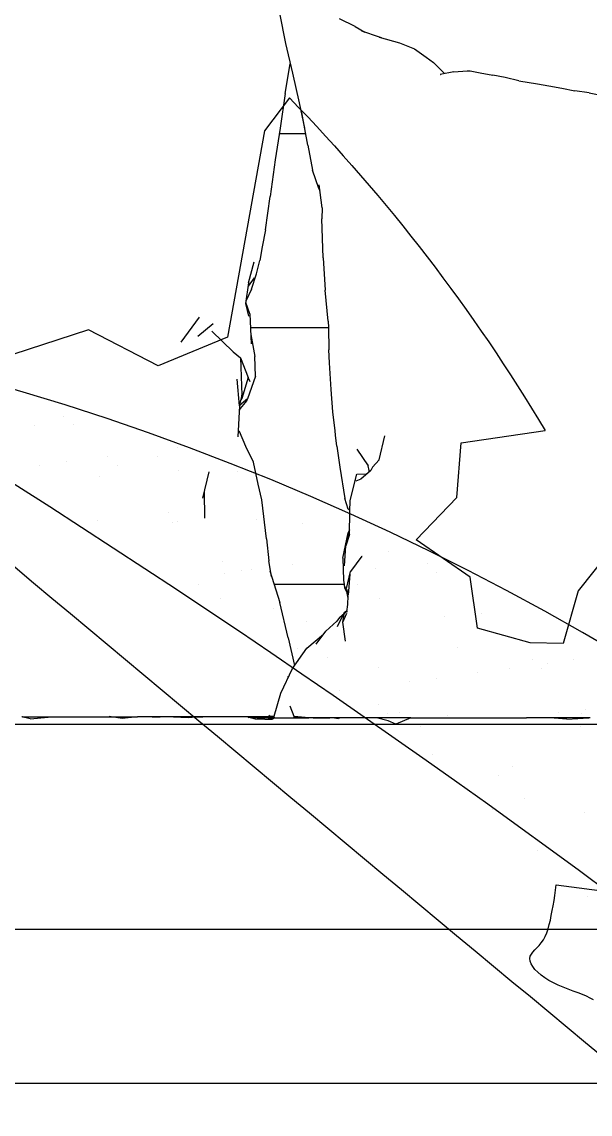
# Model space of a CAD drawing. Header units: millimetres. Extents: x -4760 to 87103, y -23275 to 20441.
# Drawn here: x 39524.8 to 39711.5, y -18281.1 to -17922.3 of the extents above; entities that cross this region are included whole.
import ezdxf

# ---------------------------------------------------------------- set-up
doc = ezdxf.new("R2010")
doc.units = ezdxf.units.MM
doc.header["$LTSCALE"] = 150
doc.layers.add('ad-Elevation 10', color=8, linetype='Continuous')
doc.layers.add('ad-Landscape', color=7, linetype='Continuous', true_color=0x007f00)

# ---------------------------------------------------------------- blocks, each defined once
blk = doc.blocks.new('A$C8104ddd6')
for p, q in [((2335.415418877237, 826.5843998039536), (2337.322085856882, 816.5881912398718)), ((2360.222656712351, 822.1912435183012), (2355.123668609631, 824.7545073931879)), ((2360.222656712351, 822.1912435183012), (2363.447276555788, 820.3041419882611)), ((2363.447276555788, 820.3041419882611), (2362.486707270131, 820.6253396290194)), ((2367.262732807976, 819.0283198638963), (2363.482801280072, 820.2833523247373)), ((2368.881035686682, 818.4868675414455), (2367.262732807976, 819.0283198638963)), ((2368.103708175142, 818.6968640247906), (2374.860535073007, 816.871494581369)), ((2337.322085856882, 816.5881912398718), (2339.65524998105, 806.8963012679833)), ((2374.860535073007, 816.871494581369), (2379.729047933848, 814.8070630806042)), ((2379.729047933848, 814.8070630806042), (2383.629747255414, 812.1008387827751)), ((2383.629747255414, 812.1008387827751), (2386.042807843602, 810.3733382627943)), ((2337.208180841932, 800.1814328137134), (2338.91432182063, 809.974093410211)), ((2386.042807843602, 810.3733382627943), (2387.847955056895, 808.5197434528272)), ((2389.607339951435, 806.735916937203), (2387.847955056895, 808.5197434528272)), ((2392.636362620418, 807.295156452049), (2388.189168376033, 806.4740841051425)), ((2392.636362620418, 807.295156452049), (2397.016862189048, 807.5840368941972)), ((2397.016862189048, 807.5840368941972), (2398.093480544805, 807.6351138874479)), ((2398.093480544805, 807.6351138874479), (2401.289126054755, 806.9148344024579)), ((2339.65524998105, 806.8963012679833), (2341.867537696788, 797.1073925880046)), ((2388.189168376033, 806.4740841051425), (2388.271136211959, 806.4434359961961)), ((2389.7310506555, 806.6104876267273), (2389.718243881711, 806.6234723140215)), ((2401.289126054755, 806.9148344024579), (2405.533830951681, 806.2036008521582)), ((2409.505063949531, 805.41779238454), (2405.533830951681, 806.2036008521582)), ((2414.074884326525, 804.3183129559293), (2409.505063949531, 805.41779238454)), ((2414.074884326525, 804.3183129559293), (2420.130628921797, 803.3017061229693)), ((2337.208180841932, 800.1814328137134), (2335.590843793063, 788.8100068806307)), ((2420.130628921797, 803.3017061229693), (2423.92933560766, 802.651717049408)), ((2423.92933560766, 802.651717049408), (2428.159821648245, 801.9168490725606)), ((2428.159821648245, 801.9168490725606), (2432.417678937476, 801.05734988929)), ((2437.170955514113, 800.4068844499925), (2432.417678937476, 801.05734988929)), ((2437.170955514113, 800.4068844499925), (2442.052971105113, 799.4501280971781)), ((2341.867537696788, 797.1073925880046), (2343.635968099727, 788.802353150918)), ((2344.67359991635, 783.2171665464894), (2342.69144199424, 793.8863862996368)), ((2335.590843793063, 788.8100068806307), (2333.996331914997, 778.4003354299857)), ((2335.320976147632, 787.0481927714045), (2343.961860992866, 787.0481927714045)), ((2344.67359991635, 783.2171665464894), (2346.255807271547, 774.9822598552782)), ((2333.996331914997, 778.4003354299857), (2332.364917192936, 766.3422579565231)), ((2348.286612112563, 768.9959270452855), (2346.255807271547, 774.9822598552782)), ((2348.286612112563, 768.9959270452855), (2348.553509989892, 768.6464454443485)), ((2348.699270378231, 768.2852018432504), (2348.286612112563, 768.9959270452855)), ((2349.376318898445, 762.6637872514793), (2348.473351144406, 770.1609694428662)), ((2348.553509989892, 768.6464454443485), (2348.676463188443, 768.4745659223418)), ((2330.751531864975, 755.4104680594983), (2332.364917192936, 766.3422579565231)), ((2349.376318898445, 762.6637872514793), (2349.335873564829, 758.959965063751)), ((2349.789341294316, 746.2455277851941), (2349.335873564829, 758.959965063751)), ((2330.751531864975, 755.4104680594983), (2329.68278208741, 749.7963903712262)), ((2329.68278208741, 749.7963903712262), (2328.887494136878, 745.3032353448489)), ((2325.221823993212, 738.0086429337034), (2327.042217491326, 744.8487680765438)), ((2327.825414306979, 740.9073952536137), (2328.887494136878, 745.3032353448489)), ((2349.789341294316, 746.2455277851941), (2350.45806864115, 735.6280987381788)), ((2327.113473940779, 739.5859252226192), (2325.074414954041, 736.948338754878)), ((2326.239771229964, 735.9456112907765), (2327.825414306979, 740.9073952536137)), ((2325.221823993212, 738.0086429337034), (2324.272425895513, 731.1796806391867)), ((2326.239771229964, 735.9456112907765), (2324.386154503227, 731.9977235400238)), ((2351.407322050582, 725.3708606917235), (2350.45806864115, 735.6280987381788)), ((2324.272425895513, 731.1796806391867), (2325.239835927649, 726.9903060621482)), ((2325.681244961124, 727.7818070725107), (2324.32681190499, 731.5708758700957)), ((2308.968400334474, 726.7613565084575), (2302.978171089613, 718.5276132193867)), ((2325.681244961124, 727.7818070725107), (2326.049482371032, 717.9498349964852)), ((2351.407322050582, 725.3708606917235), (2351.477927530388, 723.2754080663744)), ((2308.565764803556, 720.474749523828), (2313.574029599302, 724.6309890805751)), ((2320.130920155294, 715.3453360562653), (2313.148545838056, 722.159722406016)), ((2325.850023379651, 723.2754080663744), (2351.477927530388, 723.2754080663744)), ((2351.477927530388, 723.2754080663744), (2351.629896732054, 715.9428567251816)), ((2325.933395166125, 721.0493738437617), (2327.321361664573, 713.7868694229246)), ((2320.130920155294, 715.3453360562653), (2322.563995014702, 713.3053416833864)), ((2351.850984568388, 711.6718155434128), (2351.629896732054, 715.9428567251816)), ((2322.563995014702, 713.3053416833864), (2323.073589193562, 701.0929878553361)), ((2322.563995014702, 713.3053416833864), (2325.069530012086, 706.8991910115828)), ((2327.548860437884, 707.3386292806426), (2327.321361664573, 713.7868694229246)), ((2352.367514822399, 702.9270587792271), (2351.850984568388, 711.6718155434128)), ((2325.069530012086, 706.8991910115828), (2322.995108553914, 699.9631307784894)), ((2327.548860437884, 707.3386292806426), (2324.911847378506, 699.8985960463715)), ((2325.804549084998, 705.5102869584252), (2325.069530012086, 706.8991910115828)), ((2322.272216683879, 697.6397110922035), (2321.477804722686, 706.3602481518392)), ((2323.073589193562, 701.0929878553361), (2322.243064033595, 697.9597298981207)), ((2322.995108553914, 699.9631307784894), (2322.679408235577, 699.6058918795516)), ((2324.911847378506, 699.8985960463715), (2322.929289309097, 698.2709988602446)), ((2322.971094780347, 700.7063151195143), (2322.995108553914, 699.9631307784894)), ((2322.995108553914, 699.9631307784894), (2323.073589193562, 701.0929878553361)), ((2324.709391443597, 699.3705407122652), (2324.911847378506, 699.8985960463715)), ((2352.8828671183, 695.5908603503512), (2352.367514822399, 702.9270587792271)), ((2322.268143760164, 697.5590390812067), (2321.754069579314, 687.3768208854544)), ((2322.501272676425, 696.7345763091698), (2322.19683144075, 696.1465627822809)), ((2322.929289309097, 698.2709988602446), (2322.268143760164, 697.5590390812067)), ((2324.709391443597, 699.3705407122652), (2322.501272676425, 696.7345763091698)), ((2353.663868985102, 689.3808510372583), (2352.8828671183, 695.5908603503512)), ((2321.862878484273, 689.531988472464), (2322.29647170828, 689.1860909720372)), ((2324.390168656762, 684.1966739184882), (2322.29647170828, 689.1860909720372)), ((2353.818023961896, 687.9276956205304), (2353.663868985102, 689.3808510372583)), ((2354.293678481299, 684.3730232674488), (2353.818023961896, 687.9276956205304)), ((2368.09600058553, 679.8467107714014), (2369.970821865922, 687.7461891304984)), ((2326.894108236476, 679.0908890830788), (2324.390168656762, 684.1966739184882)), ((2354.293678481299, 684.3730232674488), (2355.240158985922, 677.4531768526876)), ((2364.688695262783, 677.9037893137038), (2360.929552621485, 683.3759357296112)), ((2328.398797306443, 671.8363548297484), (2326.894108236476, 679.0908890830788)), ((2364.314885967186, 678.4479397736231), (2364.821116964187, 675.781166588331)), ((2368.09600058553, 679.8467107714014), (2365.91514790427, 677.4345072157448)), ((2310.160908001264, 667.2879937275975), (2312.286432293258, 675.9480593267363)), ((2355.240158985922, 677.4531768526876), (2356.892614690747, 667.1113657799069)), ((2358.61203564539, 666.4863371568199), (2360.801568861069, 675.1489021662128)), ((2360.801568861069, 675.1489021662128), (2364.184134934025, 675.2440114631472)), ((2365.434983688778, 676.2988290052735), (2362.08545043425, 673.4742297710727)), ((2365.91514790427, 677.4345072157448), (2365.434983688778, 676.2988290052735)), ((2329.584567809281, 666.7658946701386), (2328.398797306443, 671.8363548297484)), ((2362.08545043425, 673.4742297710727), (2360.43643898757, 672.807968489552)), ((2310.653446304292, 669.2947522626155), (2310.723565651526, 660.7467475147869)), ((2331.090640629533, 653.8966422478316), (2329.584567809281, 666.7658946701386)), ((2357.98237058564, 663.6198595239575), (2356.892614690747, 667.1113657799069)), ((2358.481553319369, 662.9039158029409), (2358.61203564539, 666.4863371568199)), ((2358.496469405589, 663.3134402757378), (2357.98237058564, 663.6198595239575)), ((2358.424283749206, 655.3049200454889), (2358.481553319369, 662.9039158029409)), ((2358.436059975582, 656.8674862392554), (2357.990851011768, 655.8589105579385)), ((2331.090640629533, 653.8966422478316), (2331.854534742939, 646.7257653734487)), ((2356.158709223433, 647.5131532804398), (2357.990851011768, 655.8589105579385)), ((2357.990851011768, 655.8589105579385), (2357.198789769085, 651.6484597553872)), ((2358.424283749206, 655.3049200454889), (2357.198789769085, 651.6484597553872)), ((2356.765659750759, 645.069284488909), (2357.198789769085, 651.6484597553872)), ((2332.782010270239, 641.531590296483), (2331.854534742939, 646.7257653734487)), ((2356.158709223433, 647.5131532804398), (2356.479170614104, 640.3172804983697)), ((2362.43397991074, 648.2154946702567), (2358.700849951136, 643.2120854567574)), ((2332.202303640654, 643.3662237042872), (2335.462196450084, 633.0494394054522)), ((2357.374695415565, 637.5718643932269), (2358.700849951136, 643.2120854567574)), ((2358.541995130654, 642.296815824111), (2357.94971849797, 635.3773472730636)), ((2358.541995130654, 642.296815824111), (2358.700849951136, 643.2120854567574)), ((2356.607392781552, 638.9380586687694), (2333.601513214111, 638.9380586687694)), ((2356.479170614104, 640.3172804983697), (2356.607392781552, 638.9380586687694)), ((2356.62361629829, 638.763550400231), (2356.692942042915, 638.6535559696895)), ((2356.701509798622, 638.5868754716676), (2356.788124950806, 637.9127734457943)), ((2356.701509798622, 638.5868754716676), (2357.976841374693, 635.6942192922033)), ((2356.788124950806, 637.9127734457943), (2357.94971849797, 635.3773472730636)), ((2357.400482338337, 636.5761725743332), (2357.901935658396, 634.3880910895223)), ((2357.722823684446, 636.6200711887586), (2357.497033526015, 637.2913142352782)), ((2358.012386587179, 636.1094880473493), (2357.497033526015, 637.2913142352782)), ((2357.827777013801, 632.3252785481363), (2357.92865152975, 635.1312254171335)), ((2338.251799915219, 621.360180579125), (2335.462196450084, 633.0494394054522)), ((2357.578151676935, 629.9240534486053), (2357.827777013801, 632.3252785481363)), ((2355.075599492571, 628.0334940062812), (2354.244772437967, 626.9038007323861)), ((2354.471240780294, 625.0671411423446), (2356.728394759644, 629.7949836396892)), ((2355.075599492571, 628.0334940062812), (2357.612788903454, 630.2572398901202)), ((2356.260432016228, 626.5726084266034), (2356.728394759644, 629.7949836396892)), ((2356.260432016228, 626.5726084266034), (2357.538677913748, 629.5443428305261)), ((2356.728394759644, 629.7949836396892), (2357.623750206076, 630.3626801283126)), ((2357.578151676935, 629.9240534486053), (2357.489228113969, 629.7850427200538)), ((2350.600063137652, 623.5277187309885), (2354.244772437967, 626.9038007323861)), ((2357.060842842839, 620.3493051113128), (2356.260432016228, 626.5726084266034)), ((2338.251799915219, 621.360180579125), (2340.303137535666, 612.2592064302407)), ((2344.361008312022, 618.0186330769957), (2349.893611303291, 622.5892867397888)), ((2347.427836398369, 619.3138163661433), (2350.600063137652, 623.5277187309885)), ((2339.669479353695, 611.3598412164829), (2344.361008312022, 618.0186330769957)), ((2335.889650249417, 603.1627874941387), (2339.669479353695, 611.3598412164829)), ((2338.155033225936, 608.5570172718744), (2338.216682817983, 608.696042095633)), ((2338.254729661901, 608.4929797669492), (2338.273132649374, 608.6567689573421)), ((2333.626525014013, 595.7005722195318), (2335.889650249417, 603.1627874941387)), ((2333.626525014013, 595.7005722195318), (2330.753967306919, 595.4141528936552)), ((2333.626525014013, 595.7005722195318), (2331.722137313671, 595.1434193071564)), ((2331.931915321969, 595.5316046947273), (2332.202020865749, 596.0314236511986)), ((2340.188321540525, 595.5633000405578), (2338.898136156597, 598.9684133388791)), ((1317.469879518081, 593.0722891569303), (2579.509868351437, 593.0722891569303)), ((2250.910855896043, 595.4748001311928), (2250.772561018326, 595.4575291659703)), ((2253.49389728548, 594.8332859997263), (2250.772561018326, 595.4575291659703)), ((2250.910855896043, 595.4748001311928), (2260.576956323654, 595.4747807422682)), ((2253.49389728548, 594.8332859997263), (2260.576956323654, 595.4747807422682)), ((2260.576956323654, 595.4747807422682), (2279.944004661338, 595.4748001311928)), ((2283.710112724191, 594.8566528814381), (2279.471577914024, 595.552341531934)), ((2279.944004661338, 595.4748001311928), (2288.726011469807, 595.4747807422682)), ((2288.726011469807, 595.4747807422682), (2283.710112724191, 594.8566528814381)), ((2320.617403472257, 595.4747807422682), (2288.726011469807, 595.4747807422682)), ((2293.53084325746, 595.4747807422682), (2294.555902067579, 595.4352254038231)), ((2294.555902067579, 595.4352254038231), (2296.180686955726, 595.4747807422682)), ((2300.58310279646, 595.4747807422682), (2305.353119094092, 595.2651102393775)), ((2305.353119094092, 595.2651102393775), (2308.129286312811, 595.4402943141631)), ((2308.129286312811, 595.4402943141631), (2310.23744409997, 595.4747807422682)), ((2324.827277596421, 595.4748001311928), (2320.617403472257, 595.4747807422682)), ((2326.550153035976, 595.3576380498453), (2320.617403472257, 595.4747807422682)), ((2329.811951793112, 595.4748001311928), (2324.827277596421, 595.4748001311928)), ((2325.685625598606, 595.2212635770302), (2325.109621508745, 595.1434025925682)), ((2327.491113177981, 594.6879634490133), (2325.128924971737, 595.3857003302774)), ((2326.550153035976, 595.3576380498453), (2325.685625598606, 595.2212635770302)), ((2328.038725072198, 595.1434193071564), (2325.949223960924, 595.1434025925682)), ((2326.550153035976, 595.3576380498453), (2325.988901459044, 595.4748001311928)), ((2327.561251666368, 595.4748001311928), (2326.550153035976, 595.3576380498453)), ((2330.701304775677, 594.5251068504203), (2327.491113177981, 594.6879634490133)), ((2329.944343265837, 595.333426239672), (2328.038725072198, 595.1434193071564)), ((2328.038725072198, 595.1434193071564), (2330.122293453263, 595.1434025925682)), ((2329.881794052009, 595.4002192557746), (2328.600999431124, 595.3797575776161)), ((2329.811951793112, 595.4748001311928), (2331.362016338768, 595.4747807422682)), ((2330.732218549165, 595.4172976816544), (2329.881794052009, 595.4002192557746)), ((2330.732218549165, 595.4172976816544), (2329.944343265837, 595.333426239672)), ((2331.722137313671, 595.1434193071564), (2330.122293453263, 595.1434025925682)), ((2330.122293453263, 595.1434025925682), (2330.701304775677, 594.5251068504203)), ((2332.873782653238, 594.5747411964903), (2330.701304775677, 594.5251068504203)), ((2330.753967306919, 595.4141528936552), (2330.732218549165, 595.4172976816544)), ((2331.878149100448, 595.4321125615616), (2330.753967306919, 595.4141528936552)), ((2331.362016338768, 595.4747807422682), (2331.901207273819, 595.4747807422682)), ((2331.722137313671, 595.1434193071564), (2333.833945573599, 595.1434025925682)), ((2332.54736611453, 595.2448753642284), (2332.374720918961, 595.1775620127091)), ((2332.495840633586, 595.350657336623), (2332.404713276592, 595.3431156114293)), ((2332.756896213963, 595.4461512218832), (2332.495840633586, 595.350657336623)), ((2332.681787990899, 594.9689068345551), (2332.568481948183, 594.9435164552979)), ((2332.854753921027, 595.4747807422682), (2333.80872133722, 595.4629549363881)), ((2333.833945573599, 595.1434025925682), (2332.873782653238, 594.5747411964903)), ((2333.833945573599, 595.1434025925682), (2344.988033060312, 595.1434025925682)), ((2340.468315000988, 595.3621926884598), (2339.969921049676, 595.1434025925682)), ((2340.044949088959, 595.3319949738361), (2341.38358749263, 595.4274769655349)), ((2340.733697894175, 595.4786931967392), (2340.101758837678, 595.4747807422682)), ((2340.188321540525, 595.5633000405578), (2340.13227161151, 595.5514716264424)), ((2341.38358749263, 595.4274769655349), (2340.204579338737, 595.5203917534318)), ((2344.988033060312, 595.1434025925682), (2341.38358749263, 595.4274769655349)), ((2346.460155230045, 595.0641091472316), (2342.626778284153, 595.1434025925682)), ((2351.924557024271, 595.1434193071564), (2344.988033060312, 595.1434025925682)), ((2346.460155230045, 595.0641091472316), (2351.924557024271, 595.1434193071564)), ((2355.655333368974, 595.1434193071564), (2351.924557024271, 595.1434193071564)), ((2353.519352684692, 595.1434193071564), (2354.793522426786, 594.8908997783665)), ((2355.655333368974, 595.1434193071564), (2354.793522426786, 594.8908997783665)), ((2367.251857786927, 595.1434025925682), (2355.655333368974, 595.1434193071564)), ((2378.558716005202, 595.1434193071564), (2367.251857786927, 595.1434025925682)), ((2371.098109979132, 594.161438970541), (2367.251857786927, 595.1434025925682)), ((2373.575212773605, 593.0722891569303), (2371.098109979132, 594.161438970541)), ((2378.558716005202, 595.1434193071564), (2373.575212773605, 593.0722891569303)), ((2378.558716005202, 595.1434193071564), (2378.659552742734, 595.1434025925682)), ((2378.659552742734, 595.1434025925682), (2384.754774865803, 595.1434025925682)), ((2384.754774865803, 595.1434025925682), (2406.991974073091, 595.1434193071564)), ((2406.991974073091, 595.1434193071564), (2412.365363259451, 595.1025526981803)), ((2412.365363259451, 595.1025526981803), (2416.581839703489, 595.1434025925682)), ((2424.194820119716, 595.1434193071564), (2416.581839703489, 595.1434025925682)), ((2429.811259098664, 594.6762376756806), (2424.194820119716, 595.1434193071564)), ((2437.481577844635, 595.1434193071564), (2424.194820119716, 595.1434193071564)), ((2429.811259098664, 594.6762376756806), (2437.095907285198, 595.1434193071564)), ((2650.000000000116, 525.6024096388601), (1250, 525.6024096388528)), ((2650.000000000116, 475.000000000302), (1250, 475.0000000002947))]:
    blk.add_line(p, q)
blk = doc.blocks.new('TR22')
at = {"layer": 'ad-Landscape', "color": 0}
for p, q in [((-0.603589338953185, 1.063405540299357), (-0.5885861829823114, 1.034157201157427)), ((-0.5885861829823114, 1.034157201157427), (-0.5885861829823114, 0.8671551047847856)), ((-0.5885861829823114, 0.8671551047847856), (-0.5381204543789124, 0.8350224265989823)), ((-0.5381204543789124, 0.8350224265989823), (-0.4784791387567395, 0.8533839569908537)), ((-0.4784791387567395, 0.8533839569908537), (-0.3844293718140648, 0.802889748413179)), ((-0.7865208394189835, 0.8171237340035873), (-0.850874071153811, 0.8385785360961222)), ((-0.7908480359618579, 0.7738442546641409), (-0.7865208394189835, 0.8171237340035873)), ((-0.7648848567046116, 0.7348927232587243), (-0.7908480359618579, 0.7738442546641409)), ((-0.9189977235917013, 0.754192158047033), (-0.8990279495337461, 0.7175809315229458)), ((-0.8124840186762015, 0.7132529835889727), (-0.7648848567046116, 0.7348927232587243)), ((-0.8990279495337461, 0.7175809315229458), (-0.8947007529908717, 0.6743014521835562)), ((-0.825465608304853, 0.6743014521835562), (-0.8124840186762015, 0.7132529835889727)), ((-0.8947007529908717, 0.6743014521835562), (-0.868737573733597, 0.6699735042495831)), ((-0.868737573733597, 0.6699735042495831), (-0.825465608304853, 0.6743014521835562)), ((-0.9231533907723417, 0.4839168258811242), (-1.010478615180034, 0.4881496773028857)), ((-0.9236266778942195, 0.4755145207125224), (-0.9234660983350125, 0.4797008805060159)), ((-0.9234660983350125, 0.4797008805060159), (-0.9231533907723417, 0.4839168258811242)), ((-0.9236942903401939, 0.4672812760100555), (-0.9236858387844791, 0.4713704260355485)), ((-0.9236858387844791, 0.4713704260355485), (-0.9236266778942195, 0.4755145207125224)), ((-0.9236886559697268, 0.4632618634269079), (-0.9236942903401939, 0.4672812760100555)), ((-0.9236492153762015, 0.4593354341000691), (-0.9236886559697268, 0.4632618634269079)), ((-0.9235421623367586, 0.4555273470996326), (-0.9236492153762015, 0.4593354341000691)), ((-0.923333690628283, 0.4518629614954079), (-0.9235421623367586, 0.4555273470996326)), ((-0.922989994027887, 0.4483676363573181), (-0.923333690628283, 0.4518629614954079)), ((-0.9224772663125123, 0.4450667307553999), (-0.922989994027887, 0.4483676363573181)), ((-0.9217617012592143, 0.4419856037594627), (-0.9224772663125123, 0.4450667307553999)), ((-0.9208094926449348, 0.4391496144394864), (-0.9217617012592143, 0.4419856037594627)), ((-0.919610780321392, 0.4365728511676252), (-0.9208094926449348, 0.4391496144394864)), ((-0.9182514884386421, 0.4342243195250148), (-0.919610780321392, 0.4365728511676252)), ((-0.9168414872213475, 0.4320617543952494), (-0.9182514884386421, 0.4342243195250148)), ((-0.9154906468943125, 0.4300428906617526), (-0.9168414872213475, 0.4320617543952494)), ((-0.9143088376822561, 0.4281254632079481), (-0.9154906468943125, 0.4300428906617526)), ((-0.9134059298098691, 0.4262672069173732), (-0.9143088376822561, 0.4281254632079481)), ((-0.9128917935018706, 0.424425856673281), (-0.9134059298098691, 0.4262672069173732)), ((-0.9162357923927686, 0.416726561276505), (-0.9145778788735583, 0.4186820273351941)), ((-0.9145778788735583, 0.4186820273351941), (-0.9134439618107137, 0.4206374933938832)), ((-0.9134439618107137, 0.4206374933938832), (-0.9128762989830363, 0.4225591473593795)), ((-0.9128762989830363, 0.4225591473593795), (-0.9128917935018706, 0.424425856673281)), ((-0.9309062845783274, 0.4081326542461738), (-0.9272622554584018, 0.4095809389064584)), ((-0.9272622554584018, 0.4095809389064584), (-0.923930933901147, 0.4111982840327641)), ((-0.923930933901147, 0.4111982840327641), (-0.9209545776853076, 0.4129508775320119)), ((-0.9209545776853076, 0.4129508775320119), (-0.9183754445896, 0.4148049073110656)), ((-0.9183754445896, 0.4148049073110656), (-0.9162357923927686, 0.416726561276505)), ((-0.965696409517875, 0.4000783318704748), (-0.9626390592260918, 0.4009194076896847)), ((-0.9626390592260918, 0.4009194076896847), (-0.9592049104072373, 0.4017027211829145)), ((-0.9592049104072373, 0.4017027211829145), (-0.9554496024699404, 0.4024522225828946)), ((-0.9554496024699404, 0.4024522225828946), (-0.9514576509717472, 0.4032017239829315)), ((-0.9514576509717472, 0.4032017239829315), (-0.9473135714700618, 0.4039850374762182)), ((-0.9473135714700618, 0.4039850374762182), (-0.943101879522402, 0.4048359751558905)), ((-0.943101879522402, 0.4048359751558905), (-0.9389070906862287, 0.405788349115312)), ((-0.9389070906862287, 0.405788349115312), (-0.9348137205190596, 0.4068759714476755)), ((-0.9348137205190596, 0.4068759714476755), (-0.9309062845783274, 0.4081326542461738)), ((-0.9684368264690875, 0.3991949909346886), (-0.965696409517875, 0.4000783318704748))]:
    blk.add_line(p, q, dxfattribs=at)
blk.add_arc((0.2362420366128504, -0.1087220608030179), 1.441943082320246, 125.6216608081304, 138.93147686045, dxfattribs=at)
blk = doc.blocks.new('*X71')
at = {"color": 0}
for p, q in [((45.62161633965555, 50.80797963467229), (45.62161633965555, 50.80797963467229)), ((46.18482677389746, 50.99167634586352), (46.18482677389746, 50.99167634586352)), ((46.3691461081, 50.8227787939596), (46.3691461081, 50.8227787939596)), ((48.40810502773939, 50.38860714113213), (48.40810502773939, 50.38860714113213)), ((47.04982556765727, 50.20978625779065), (47.04982556765727, 50.20978625779065)), ((48.01441187121291, 50.20088477127017), (48.01441187121291, 50.20088477127017)), ((45.71633222910949, 50.03422852925468), (45.71633222910949, 50.03422852925468)), ((46.23684078133074, 50.10275478017021), (46.23684078133074, 50.10275478017021)), ((47.23913336553594, 50.02558234897312), (47.23913336553594, 50.02558234897312)), ((46.89050677500783, 49.80647323775239), (46.89050677500783, 49.80647323775239)), ((48.43610759411936, 49.93223496709675), (48.43610759411936, 49.93223496709675)), ((49.5913999895858, 49.90378122019321), (49.5913999895858, 49.90378122019321)), ((48.23445777022961, 49.11353556869198), (48.23445777022961, 49.11353556869198)), ((46.84007033483106, 48.95943661853551), (46.84007033483106, 48.95943661853551)), ((48.30220081161254, 48.91454389805404), (48.30220081161254, 48.91454389805404)), ((48.41877710443215, 48.94463801678806), (48.41877710443215, 48.94463801678806)), ((49.95421219658255, 48.96509567207247), (49.95421219658255, 48.96509567207247)), ((50.86029042493808, 48.90227482327332), (50.86029042493808, 48.90227482327332)), ((52.02187391973145, 48.27521829965729), (52.02187391973145, 48.27521829965729)), ((52.5423824719527, 48.34374455057281), (52.5423824719527, 48.34374455057281)), ((49.28876436186809, 48.14744157180159), (49.28876436186809, 48.14744157180159)), ((50.66359445964932, 48.09639741631582), (50.66359445964932, 48.09639741631582)), ((53.29021537113405, 48.11307035645471), (53.29021537113405, 48.11307035645471)), ((49.33010112110155, 47.92083968777985), (49.33010112110155, 47.92083968777985)), ((49.6543933476954, 47.97695745118007), (49.6543933476954, 47.97695745118007)), ((49.8506096733228, 47.98936593869537), (49.8506096733228, 47.98936593869537)), ((52.27198446154279, 48.01034548357499), (52.27198446154279, 48.01034548357499)), ((53.47453470533658, 47.94417280455079), (53.47453470533658, 47.94417280455079)), ((48.82204023249134, 47.69678253892047), (48.82204023249134, 47.69678253892047)), ((51.93618209424283, 47.70244159245743), (51.93618209424283, 47.70244159245743)), ((49.24373595539778, 47.42813273474706), (49.24373595539778, 47.42813273474706)), ((52.35787781714927, 47.43379178828402), (52.35787781714927, 47.43379178828402)), ((50.28408876656176, 47.23539479152044), (50.28408876656176, 47.23539479152044)), ((50.46840810076429, 47.06649723961652), (50.46840810076429, 47.06649723961652)), ((50.92328378304769, 46.97545105426016), (50.92328378304769, 46.97545105426016)), ((53.62417699762565, 47.07275903670099), (53.62417699762565, 47.07275903670099)), ((54.34452196277253, 47.14697635956431), (54.34452196277253, 47.14697635956431)), ((50.76184055786098, 46.46099343972278), (50.76184055786098, 46.46099343972278)), ((53.87598241961247, 46.46665249325974), (53.87598241961247, 46.46665249325974)), ((51.33839535820024, 46.26930079463005), (51.33839535820024, 46.26930079463005)), ((55.33984636746619, 46.23492957928317), (55.33984636746619, 46.23492957928317)), ((55.63564281172352, 46.16182945818242), (55.63564281172352, 46.16182945818242)), ((56.15615136394477, 46.23035570909795), (56.15615136394477, 46.23035570909795)), ((52.33497781965239, 46.08352171456183), (52.33497781965239, 46.08352171456183)), ((54.2773633516414, 45.98300857484095), (54.2773633516414, 45.98300857484095)), ((54.89306743297794, 46.07125263978109), (54.89306743297794, 46.07125263978109)), ((55.52416570166873, 46.06603202737925), (55.52416570166873, 46.06603202737925)), ((52.94387001309362, 45.80745084630498), (52.94387001309362, 45.80745084630498)), ((53.46437856531487, 45.87597709722051), (53.46437856531487, 45.87597709722051)), ((51.5855905530115, 45.62862996296351), (51.5855905530115, 45.62862996296351)), ((52.33371976289391, 45.3572540143489), (52.33371976289391, 45.3572540143489)), ((56.39415295910467, 45.26883558239278), (56.39415295910467, 45.26883558239278)), ((52.51803909709644, 45.18835646244499), (52.51803909709644, 45.18835646244499)), ((52.74381045552126, 45.19833936010774), (52.74381045552126, 45.19833936010774)), ((53.68717035573526, 45.14593526768784), (53.68717035573526, 45.14593526768784)), ((55.85795231727275, 45.2039984136447), (55.85795231727275, 45.2039984136447)), ((56.30476146958264, 45.17932330008276), (56.30476146958264, 45.17932330008276)), ((53.1655061784277, 44.92968955593432), (53.1655061784277, 44.92968955593432)), ((56.27964804017919, 44.93534860947128), (56.27964804017919, 44.93534860947128)), ((53.38802635453239, 44.39116001745851), (53.38802635453239, 44.39116001745851)), ((54.95606079108754, 44.14442887076793), (54.95606079108754, 44.14442887076793)), ((54.68361078089089, 43.96255026091004), (54.68361078089089, 43.96255026091004)), ((54.38335075922605, 43.47911323717737), (54.38335075922605, 43.47911323717737)), ((55.19935944500356, 43.51524112148864), (55.19935944500356, 43.51524112148864)), ((54.56767009342859, 43.31021568527345), (54.56767009342859, 43.31021568527345)), ((56.36775482769226, 43.2524995310696), (56.36775482769226, 43.2524995310696)), ((55.43765735086453, 42.51301924028697), (55.43765735086453, 42.51301924028697)), ((56.4329817555582, 41.60097246000583), (56.4329817555582, 41.60097246000583))]:
    blk.add_line(p, q, dxfattribs=at)
blk = doc.blocks.new('Stree19')
at = {"layer": 'ad-Landscape'}
for centre, radius, start, end in [((-0.3504514318992218, -0.09300423185848672), 0.3870063364778802, 19.54605705567891, 80.08869700165165), ((13.56227114987904, 16.74202367908812), 21.50446945140642, 229.9189013300298, 230.5175841355916), ((-1.039894032637854, -0.9929513023818384), 1.489607974428295, 45.59990351376469, 59.24816550538108)]:
    blk.add_arc(centre, radius, start, end, dxfattribs=at)
at = {"layer": 'ad-Landscape', "color": 96, "xscale": 0.007500000000000282, "yscale": 0.007500000000000282, "zscale": 0.007500000000000282}
blk.add_blockref('*X71', (-0.5800917013116802, -0.1081876687492436), dxfattribs=at)
blk = doc.blocks.new('A$C976671c5')
at = {"xscale": 2241.059397795414, "yscale": 2241.059397795414, "zscale": 2241.059397795414}
blk.add_blockref('Stree19', (126.5880321833756, 79.5561936811755), dxfattribs=at)
at = {"layer": 'ad-Landscape', "xscale": -412.459459464915, "yscale": 412.4594594635934, "zscale": 412.4594594634672, "rotation": 349.8482103826396}
blk.add_blockref('TR22', (-645.3328278905537, 410.8488699779846), dxfattribs=at)
blk = doc.blocks.new('A$Cb14bb14e')
at = {"layer": 'ad-Elevation 10'}
blk.add_blockref('A$C8104ddd6', (-8875.000000000124, 6.075424607843161e-10), dxfattribs=at)
at = {"layer": 'ad-Landscape'}
blk.add_blockref('A$C976671c5', (-6213.348534878845, -5.940091796219349e-08, -2.260082000000001e-09), dxfattribs=at)

msp = doc.modelspace()

# ---------------------------------------------------------------- block references
msp.add_blockref('A$Cb14bb14e', (46149.04404087115, -18746.04582443187))

doc.saveas('drawing.dxf')
